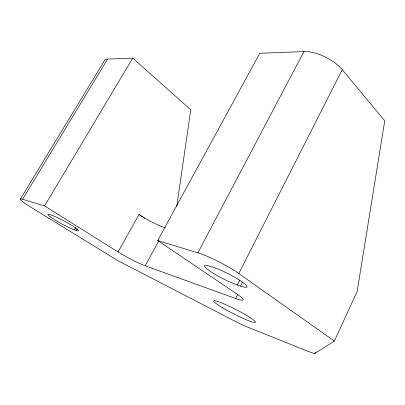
<?xml version="1.0" encoding="UTF-8"?>
<svg xmlns="http://www.w3.org/2000/svg" width="405" height="405" viewBox="0 0 405 405"><rect width="100%" height="100%" fill="white"/><g stroke="black" fill="none" stroke-linecap="round" stroke-linejoin="round"><path stroke-width="0.61" d="M176.793 206.15L190.77 109.78L132.729 58.117L107.608 59.079A21.505 6.708 32.1 0 0 104.212 61.039L20.25 199.26M22.599 199.235A22.736 2.243 28.9 0 0 30.684 207.097L117.951 260.719L237.102 322.314A14.793 1.387 27.1 0 0 246.448 326.648L309.05 351.732A16.494 1.666 26.5 0 0 314.923 353.423L334.343 341.101L357.154 291.448L384.75 120.837L342.24 69.69A29.165 13.466 27.1 0 0 303.942 51.577L259.777 53.268L157.702 240.565L236.905 293.984A26.219 3.25 27.3 0 1 235.614 298.505L145.208 265.801A22.366 2.334 28.1 0 1 118.108 251.981L44.56 205.953L22.599 199.235L107.608 59.079M314.923 353.423L315.454 352.279M240.58 286.097A22.113 3.154 27.2 0 0 241.608 281.556A22.113 3.154 27.2 0 0 213.4 267.341L210.185 266.303A21.991 3.119 27.3 0 0 209.972 271.092A21.991 3.119 27.3 0 0 237.345 285.004L240.58 286.097L242.57 282.143M235.614 298.505L237.877 294.015M334.343 341.101L238.813 273.532L342.24 69.69M237.345 285.004L239.907 279.931M157.702 240.565L197.858 252.852L303.942 51.577M145.208 265.801L158.952 240.56M118.108 251.981L139.042 214.447A22.037 3.645 28.5 0 0 165.351 227.807M76.186 230.42A16.458 1.64 28.7 0 0 71.599 225.342A16.458 1.64 28.7 0 0 51.577 215.156L49.881 214.615A16.402 1.63 28.7 0 0 54.766 219.773A16.402 1.63 28.7 0 0 74.449 229.832L76.186 230.42L77.137 228.779M74.449 229.832L75.715 227.645M44.56 205.953L132.729 58.117M139.042 214.447L144.752 218.401M197.858 252.852A31.534 4.708 27.4 0 1 238.813 273.532M222.897 307.952A23.485 2.435 27.1 0 0 255.474 322.334A23.485 2.435 27.1 0 0 225.403 304.499A23.485 2.435 27.1 0 0 222.897 307.952"/></g></svg>
